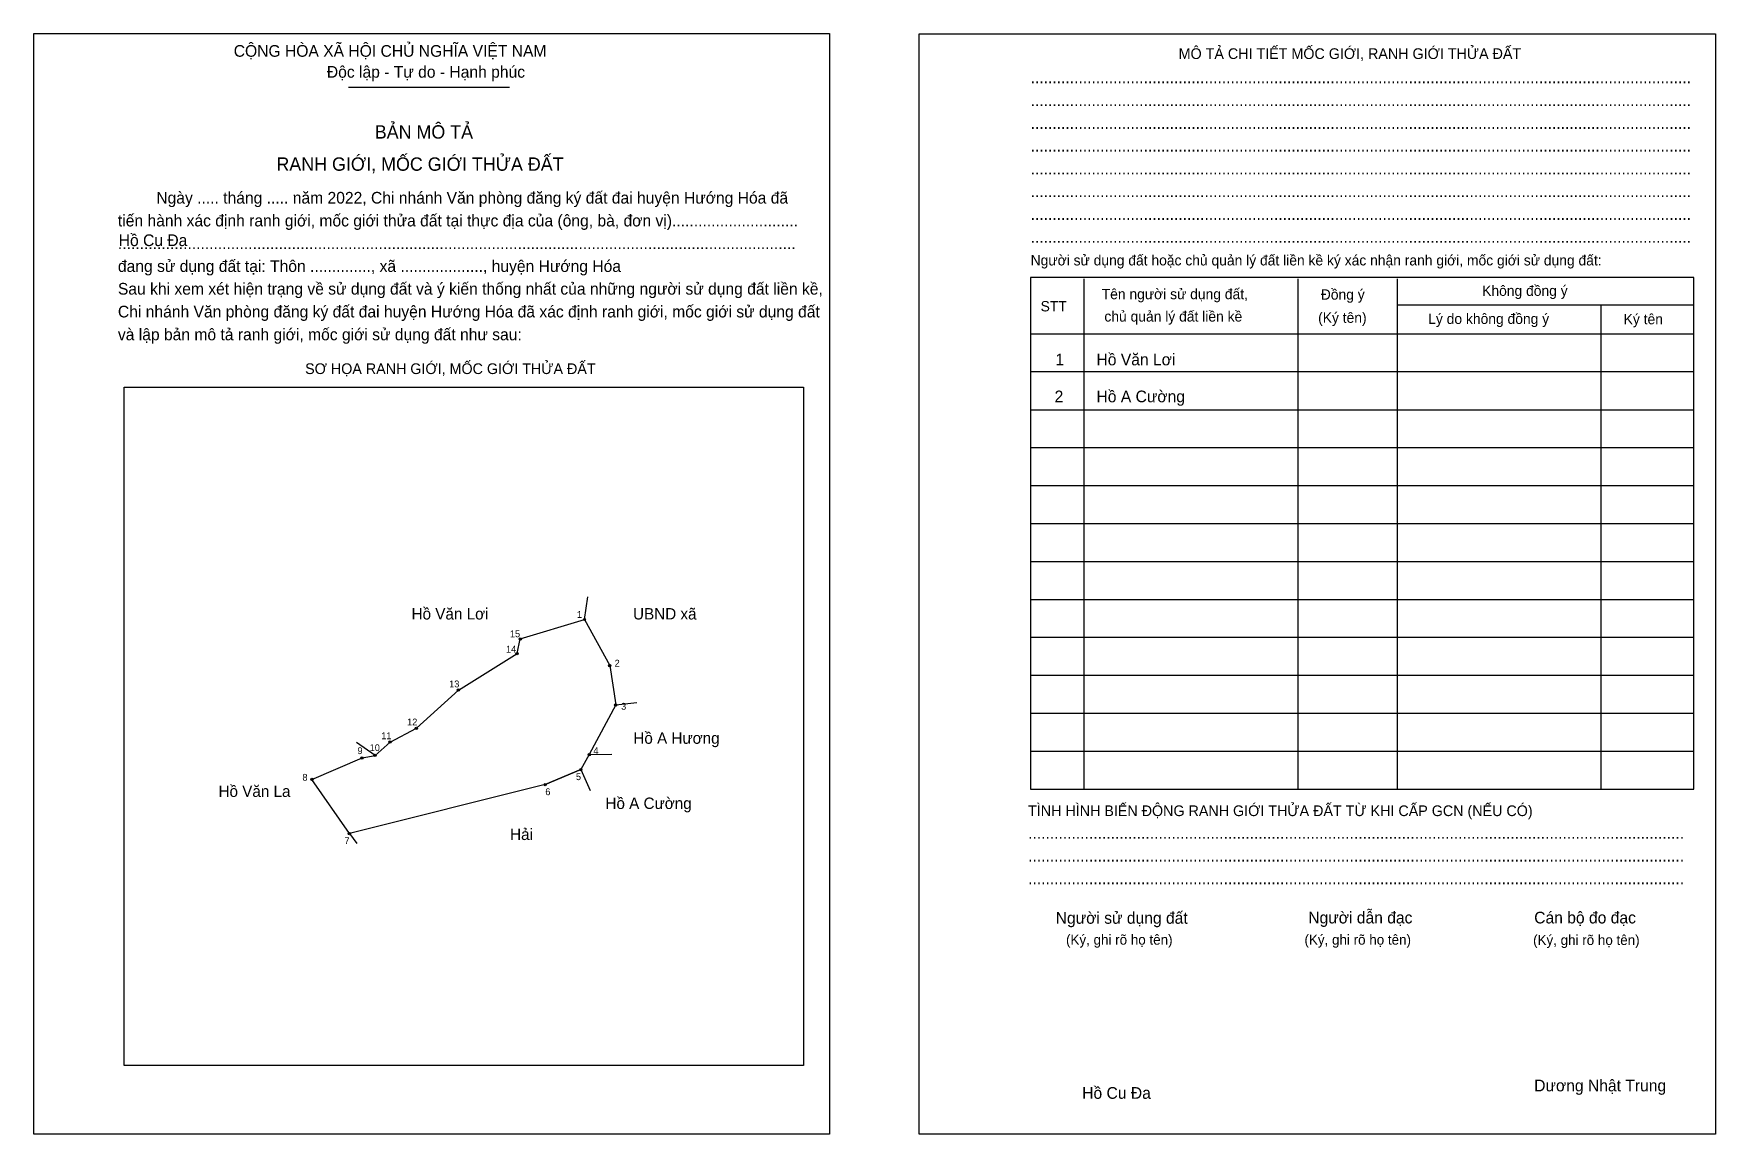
# Model space of a CAD drawing. Extents: x 544362 to 545422, y 1836920 to 1837614.
import ezdxf

# ---------------------------------------------------------------- set-up
doc = ezdxf.new("R2010")
doc.units = 0
for name, color, linetype in [('Level 1', 7, 'Continuous'), ('Level 10', 7, 'Continuous'), ('Level 11', 7, 'Continuous'), ('Level 2', 7, 'Continuous'), ('Level 25', 7, 'Continuous'), ('Level 27', 7, 'Continuous'), ('Level 36', 7, 'Continuous'), ('Level 52', 7, 'Continuous'), ('Level 55', 7, 'Continuous'), ('Level 6', 7, 'Continuous'), ('Level 9', 7, 'Continuous')]:
    doc.layers.add(name, color=color, linetype=linetype)

msp = doc.modelspace()

# ---------------------------------------------------------------- linework, layer by layer
at = {"layer": 'Level 1'}
for p, q in [((544362.4, 1837614.4), (544362.4, 1837614.4)), ((544920.6, 1837614.2), (544920.6, 1837614.2)), ((544560.9, 1837580.7), (544662.4, 1837580.7)), ((545024.3, 1837459.8), (545024.3, 1837137.9)), ((545159.3, 1837459.8), (545159.3, 1837137.9)), ((545221.8, 1837459.8), (545221.8, 1837137.9)), ((545221.8, 1837443.3), (545408.9, 1837443.3)), ((545350.3, 1837443.3), (545350.3, 1837137.9)), ((544990.8, 1837425.1), (545408.9, 1837425.1)), ((544990.8, 1837401.2), (545408.9, 1837401.2)), ((544419.4, 1837391.4), (544419.4, 1837391.4)), ((544990.8, 1837377.2), (545408.9, 1837377.2)), ((544990.8, 1837353.3), (545408.9, 1837353.3)), ((544990.8, 1837329.4), (545408.9, 1837329.4)), ((544990.8, 1837305.5), (545408.9, 1837305.5)), ((544990.8, 1837281.5), (545408.9, 1837281.5)), ((544990.8, 1837257.6), (545408.9, 1837257.6)), ((544990.8, 1837233.7), (545408.9, 1837233.7)), ((544990.8, 1837209.7), (545408.9, 1837209.7)), ((544990.8, 1837185.8), (545408.9, 1837185.8)), ((544990.8, 1837161.9), (545408.9, 1837161.9)), ((544847.7, 1836963.5), (544847.7, 1836963.5)), ((544864.1, 1836920.4), (544864.1, 1836920.4)), ((545422.4, 1836920.2), (545422.4, 1836920.2))]:
    msp.add_line(p, q, dxfattribs=at)
for points in [[(545408.9, 1837460.5), (544990.8, 1837460.5), (544990.8, 1837137.9), (545408.9, 1837137.9)], [(544419.4, 1837391.4), (544847.7, 1837391.4), (544847.7, 1836963.5), (544419.4, 1836963.5)]]:
    msp.add_lwpolyline(points, close=True, dxfattribs=at)
at = {"layer": 'Level 10'}
msp.add_line((544561.4, 1837109.9), (544566, 1837103.6), dxfattribs=at)
msp.add_lwpolyline([(544569.4, 1837157.6), (544577.6, 1837159.2), (544587, 1837167.6), (544603.6, 1837176.3), (544630.1, 1837200.4), (544667.1, 1837223.4), (544669.1, 1837232.6), (544709.6, 1837244.9), (544725.5, 1837215.8), (544729.3, 1837191), (544712.6, 1837159.7), (544707.3, 1837150.2), (544684.8, 1837140.8), (544561.4, 1837109.9), (544537.8, 1837144)], close=True, dxfattribs=at)
at = {"layer": 'Level 11'}
msp.add_line((544729.3, 1837191), (544742.5, 1837192.6), dxfattribs=at)
for centre in [(544709.6, 1837244.9), (544669.1, 1837232.6), (544667.1, 1837223.4), (544725.5, 1837215.8), (544630.1, 1837200.4), (544729.3, 1837191), (544603.6, 1837176.3), (544587, 1837167.6), (544569.4, 1837157.6), (544569.4, 1837157.6), (544577.6, 1837159.2), (544712.6, 1837159.7), (544537.8, 1837144), (544707.3, 1837150.2), (544684.8, 1837140.8), (544561.4, 1837109.9)]:
    msp.add_circle(centre, 0.718, dxfattribs=at)
at = {"layer": 'Level 2'}
for points in [[(544362.4, 1837614.4), (544864.1, 1837614.4), (544864.1, 1836920.4), (544362.4, 1836920.4)], [(544920.6, 1837614.2), (545422.4, 1837614.2), (545422.4, 1836920.2), (544920.6, 1836920.2)]]:
    msp.add_lwpolyline(points, close=True, dxfattribs=at)
at = {"layer": 'Level 25'}
for p, q in [((544630.1, 1837200.4), (544667.1, 1837223.4)), ((544537.8, 1837144), (544569.4, 1837157.6)), ((544561.4, 1837109.9), (544537.8, 1837144)), ((544684.8, 1837140.8), (544707.3, 1837150.2)), ((544684.8, 1837140.8), (544561.4, 1837109.9))]:
    msp.add_line(p, q, dxfattribs=at)
at = {"layer": 'Level 27'}
for p, q in [((544709.6, 1837244.9), (544711.6, 1837259.2)), ((544577.6, 1837159.2), (544565.8, 1837167.4)), ((544712.6, 1837159.7), (544726.9, 1837159.9)), ((544707.3, 1837150.2), (544713.1, 1837137.1))]:
    msp.add_line(p, q, dxfattribs=at)

# ---------------------------------------------------------------- texts
at = {"layer": 'Level 1'}
for s, height, p in [('CỘNG HÒA XÃ HỘI CHỦ NGHĨA VIỆT NAM', 7.37, (544488.5, 1837599.8)), ('MÔ TẢ CHI TIẾT MỐC GIỚI, RANH GIỚI THỬA ĐẤT', 6.739, (545084.1, 1837598.4)), ('Độc lập - Tự do - Hạnh phúc', 7.37, (544547.2, 1837586.6)), ('........................................................................................................................................................', 7.3704, (544990.8, 1837583.1)), ('........................................................................................................................................................', 7.3704, (544990.8, 1837568.7)), ('BẢN MÔ TẢ', 8.42, (544577.4, 1837548.2)), ('........................................................................................................................................................', 7.3704, (544990.8, 1837554.3)), ('RANH GIỚI, MỐC GIỚI THỬA ĐẤT', 8.424, (544515.4, 1837527.9)), ('........................................................................................................................................................', 7.3704, (544990.8, 1837540)), ('........................................................................................................................................................', 7.3704, (544990.8, 1837525.6)), ('Ngày ..... tháng ..... năm 2022, Chi nhánh Văn phòng đăng ký đất đai huyện Hướng Hóa đã', 7.37, (544439.7, 1837507.2)), ('........................................................................................................................................................', 7.3704, (544990.8, 1837511.3)), ('tiến hành xác định ranh giới, mốc giới thửa đất tại thực địa của (ông, bà, đơn vị).............................', 7.3704, (544415.5, 1837492.8)), ('........................................................................................................................................................', 7.3704, (544990.8, 1837496.9)), ('........................................................................................................................................................', 7.3704, (544990.8, 1837482.5)), ('............................................................................................................................................................', 7.3704, (544415.5, 1837478.5)), ('Người sử dụng đất hoặc chủ quản lý đất liền kề ký xác nhận ranh giới, mốc giới sử dụng đất:', 6.529, (544990.8, 1837468.2)), ('đang sử dụng đất tại: Thôn .............., xã ..................., huyện Hướng Hóa', 7.37, (544415.5, 1837464.1)), ('Sau khi xem xét hiện trạng về sử dụng đất và ý kiến thống nhất của những người sử dụng đất liền kề,', 7.37, (544415.5, 1837449.8)), ('Tên người sử dụng đất,', 6.529, (545035.6, 1837446.9)), ('Đồng ý', 6.53, (545173.7, 1837446.6)), ('Không đồng ý', 6.529, (545275.4, 1837449)), ('Chi nhánh Văn phòng đăng ký đất đai huyện Hướng Hóa đã xác định ranh giới, mốc giới sử dụng đất', 7.37, (544415.5, 1837435.4)), ('STT', 6.53, (544997.1, 1837439.2)), ('chủ quản lý đất liền kề', 6.529, (545037.3, 1837432.8)), ('(Ký tên)', 6.53, (545172, 1837432)), ('Lý do không đồng ý', 6.529, (545241.4, 1837431.3)), ('Ký tên', 6.53, (545364.6, 1837431.1)), ('và lập bản mô tả ranh giới, mốc giới sử dụng đất như sau:', 7.37, (544415.5, 1837421)), ('SƠ HỌA RANH GIỚI, MỐC GIỚI THỬA ĐẤT', 6.739, (544533.5, 1837399.7)), ('TÌNH HÌNH BIẾN ĐỘNG RANH GIỚI THỬA ĐẤT TỪ KHI CẤP GCN (NẾU CÓ)', 6.739, (544989.2, 1837120.9)), ('.......................................................................................................................................................', 7.3704, (544989.2, 1837106.6)), ('.......................................................................................................................................................', 7.3704, (544989.2, 1837092.2)), ('.......................................................................................................................................................', 7.3704, (544989.2, 1837077.9)), ('Người sử dụng đất', 7.37, (545006.6, 1837053)), ('Người dẫn đạc', 7.37, (545165.8, 1837053.2)), ('Cán bộ đo đạc', 7.37, (545308.2, 1837053.2)), ('(Ký, ghi rõ họ tên)', 6.318, (545013.1, 1837039.8)), ('(Ký, ghi rõ họ tên)', 6.318, (545163.4, 1837039.8)), ('(Ký, ghi rõ họ tên)', 6.318, (545307.5, 1837039.6)), ('Dương Nhật Trung', 7.37, (545308.2, 1836947.3))]:
    msp.add_text(s, height=height, dxfattribs=at).set_placement(p)
at = {"layer": 'Level 36'}
for s, p in [('Hồ Văn Lơi', (544600.6, 1837244.9)), ('UBND xã', (544740.2, 1837244.9)), ('Hồ A Hương', (544740.4, 1837166.5)), ('Hồ Văn La', (544478.9, 1837133)), ('Hồ A Cường', (544722.8, 1837125.4)), ('Hải', (544662.7, 1837105.8))]:
    msp.add_text(s, height=7.18, dxfattribs=at).set_placement(p)
at = {"layer": 'Level 52'}
for s, p in [('1', (545006.4, 1837405.2)), ('Hồ Văn Lơi', (545032.3, 1837405.2)), ('2', (545005.9, 1837381.9)), ('Hồ A Cường', (545032.3, 1837381.9))]:
    msp.add_text(s, height=7.37, dxfattribs=at).set_placement(p)
at = {"layer": 'Level 55'}
for s, p in [('1', (544709.5, 1837244.9)), ('15', (544668.8, 1837232.6)), ('14', (544666.8, 1837223.4)), ('2', (544725.3, 1837215.8)), ('13', (544629.7, 1837200.4)), ('3', (544729.1, 1837191)), ('12', (544603.3, 1837176.3)), ('11', (544586.7, 1837167.6)), ('9', (544569.2, 1837157.6)), ('10', (544577.3, 1837159.2)), ('4', (544712.4, 1837159.7)), ('8', (544537.7, 1837144)), ('5', (544707.2, 1837150.2)), ('6', (544684.7, 1837140.8)), ('7', (544561.2, 1837109.9))]:
    msp.add_text(s, height=0.479, dxfattribs=at).set_placement(p)
at = {"layer": 'Level 6'}
for p in [(544416, 1837480.4), (545023.3, 1836942.6)]:
    msp.add_text('Hồ Cu Đa', height=7.37, dxfattribs=at).set_placement(p)
at = {"layer": 'Level 9'}
for s, p in [('1', (544704.8, 1837245.9)), ('15', (544662.6, 1837233.7)), ('14', (544660.1, 1837224)), ('2', (544728.6, 1837215.2)), ('13', (544624.3, 1837202.1)), ('3', (544732.7, 1837188)), ('12', (544597.8, 1837178.1)), ('10', (544574.2, 1837161.9)), ('11', (544581.5, 1837169.4)), ('9', (544566.5, 1837160)), ('4', (544715.2, 1837160)), ('8', (544531.8, 1837143.2)), ('5', (544704.2, 1837143.6)), ('6', (544684.9, 1837134.1)), ('7', (544558.3, 1837103.3))]:
    msp.add_text(s, height=4.31, dxfattribs=at).set_placement(p)

doc.saveas('drawing.dxf')
